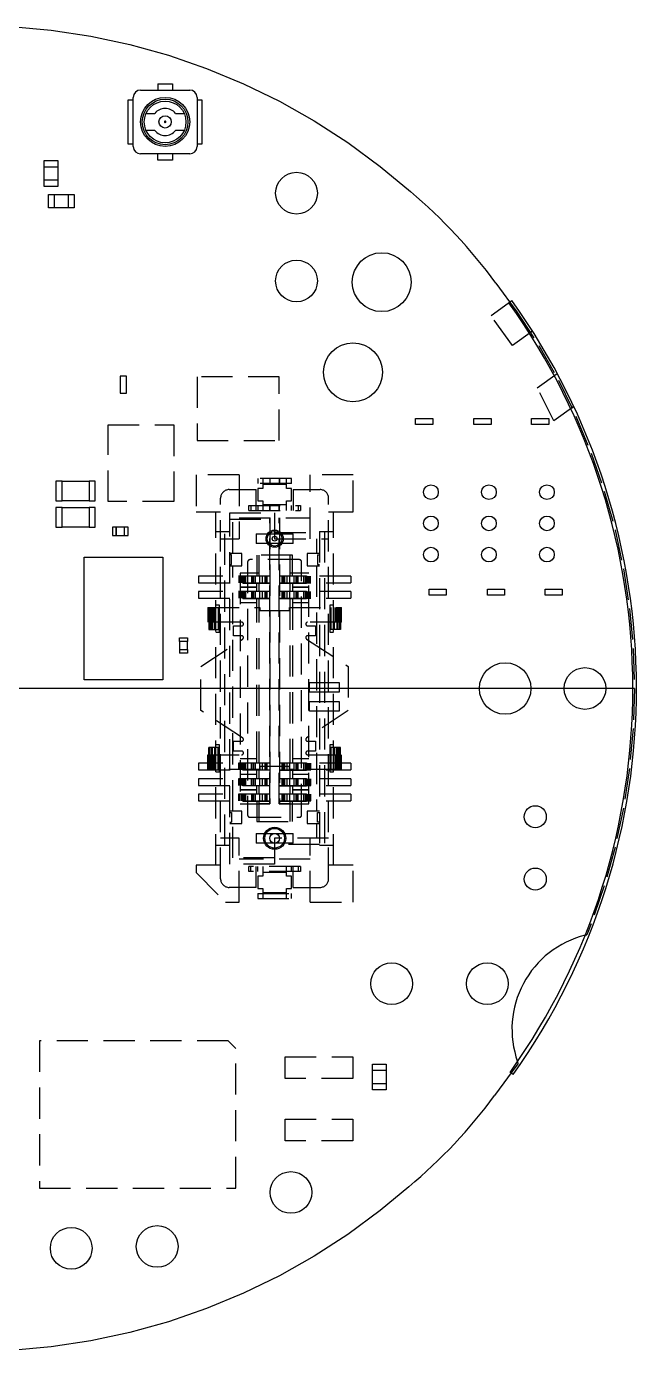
# Model space of a CAD drawing. Extents: x -127 to -72.9, y 73 to 127.
# Drawn here: x -97.7 to -72.9, y 73 to 127 of the extents above; entities that cross this region are included whole.
import ezdxf

# ---------------------------------------------------------------- set-up
doc = ezdxf.new("R2010")
doc.units = 0
doc.linetypes.add('HIDDEN', pattern=[1.905, 1.27, -0.635])
doc.layers.get('0').update_dxf_attribs({"linetype": 'CONTINUOUS'})

msp = doc.modelspace()

# ---------------------------------------------------------------- linework, layer by layer
at = {"color": 7, "linetype": 'CONTINUOUS'}
for p, q in [((-98.369, 126.963), (-96.744, 126.815)), ((-96.744, 126.815), (-95.131, 126.57)), ((-95.131, 126.57), (-93.536, 126.227)), ((-93.536, 126.227), (-91.964, 125.789)), ((-91.964, 125.789), (-90.421, 125.257)), ((-90.421, 125.257), (-88.914, 124.633)), ((-92.4, 124.625), (-91.8, 124.625)), ((-92.4, 124.625), (-92.4, 124.375)), ((-91.8, 124.625), (-91.8, 124.375)), ((-88.914, 124.633), (-87.447, 123.918)), ((-93.4, 122.075), (-93.4, 124.075)), ((-93.1, 124.375), (-91.1, 124.375)), ((-90.8, 124.075), (-90.8, 122.075)), ((-93.6, 122.175), (-93.6, 123.975)), ((-93.6, 123.975), (-93.4, 123.975)), ((-90.8, 123.975), (-90.6, 123.975)), ((-90.6, 123.975), (-90.6, 122.175)), ((-87.447, 123.918), (-86.025, 123.117)), ((-92.875, 123.425), (-92.524, 123.425)), ((-91.676, 123.425), (-91.326, 123.425)), ((-86.025, 123.117), (-84.655, 122.231)), ((-92.524, 122.725), (-92.875, 122.725)), ((-91.326, 122.725), (-91.676, 122.725)), ((-93.4, 122.175), (-93.6, 122.175)), ((-90.6, 122.175), (-90.8, 122.175)), ((-84.655, 122.231), (-83.341, 121.264)), ((-97.025, 121.5), (-96.475, 121.5)), ((-97.025, 120.45), (-97.025, 121.5)), ((-96.475, 121.5), (-96.475, 120.45)), ((-91.1, 121.775), (-93.1, 121.775)), ((-92.4, 121.525), (-92.4, 121.775)), ((-91.8, 121.525), (-92.4, 121.525)), ((-91.8, 121.775), (-91.8, 121.525)), ((-97.025, 121.25), (-96.475, 121.25)), ((-83.341, 121.264), (-82.11, 120.238)), ((-96.475, 120.7), (-97.025, 120.7)), ((-96.475, 120.45), (-97.025, 120.45)), ((-96.85, 120.125), (-95.8, 120.125)), ((-96.85, 119.575), (-96.85, 120.125)), ((-96.6, 119.575), (-96.6, 120.125)), ((-96.05, 120.125), (-96.05, 119.575)), ((-95.8, 120.125), (-95.8, 119.575)), ((-95.8, 119.575), (-96.85, 119.575)), ((-78.629, 116.513), (-77.769, 115.345)), ((-78.827, 115.19), (-77.98, 115.797)), ((-96.3, 108.45), (-96.55, 108.45)), ((-96.55, 108.45), (-96.55, 107.65)), ((-96.3, 107.65), (-96.3, 108.45)), ((-96.3, 108.45), (-95.2, 108.45)), ((-95.2, 108.45), (-95.2, 107.65)), ((-94.95, 108.45), (-95.2, 108.45)), ((-94.95, 107.65), (-94.95, 108.45)), ((-96.55, 107.65), (-96.3, 107.65)), ((-96.55, 107.375), (-96.55, 106.575)), ((-96.3, 107.375), (-96.55, 107.375)), ((-95.2, 107.65), (-96.3, 107.65)), ((-96.3, 107.375), (-95.2, 107.375)), ((-96.3, 106.575), (-96.3, 107.375)), ((-95.2, 107.65), (-94.95, 107.65)), ((-95.2, 107.375), (-95.2, 106.575)), ((-94.95, 107.375), (-95.2, 107.375)), ((-94.95, 106.575), (-94.95, 107.375)), ((-96.55, 106.575), (-96.3, 106.575)), ((-95.2, 106.575), (-96.3, 106.575)), ((-95.2, 106.575), (-94.95, 106.575)), ((-93.61, 106.565), (-94.24, 106.565)), ((-94.24, 106.565), (-94.24, 106.235)), ((-94.24, 106.235), (-93.61, 106.235)), ((-94.09, 106.565), (-94.09, 106.235)), ((-94.09, 106.235), (-94.09, 106.565)), ((-93.76, 106.235), (-93.76, 106.565)), ((-93.61, 106.235), (-93.61, 106.565)), ((-88.39, 106.3), (-86.89, 106.3)), ((-86.89, 105.9), (-88.39, 105.9)), ((-95.4, 105.35), (-92.2, 105.35)), ((-95.4, 100.35), (-95.4, 105.35)), ((-92.2, 105.35), (-92.2, 100.35)), ((-91.515, 101.92), (-91.515, 102.07)), ((-91.515, 102.07), (-91.185, 102.07)), ((-91.185, 102.07), (-91.185, 101.92)), ((-91.185, 101.92), (-91.515, 101.92)), ((-91.515, 101.92), (-91.515, 101.44)), ((-91.185, 101.92), (-91.515, 101.92)), ((-91.515, 101.59), (-91.185, 101.59)), ((-91.515, 101.59), (-91.185, 101.59)), ((-91.185, 101.44), (-91.515, 101.44)), ((-91.185, 101.59), (-91.185, 101.92)), ((-91.185, 101.59), (-91.185, 101.44)), ((-92.2, 100.35), (-95.4, 100.35)), ((-72.988, 100), (-127.012, 100)), ((-86.226, 99.85), (-86.226, 100.249)), ((-86.226, 100.249), (-85.011, 100.249)), ((-85.011, 99.85), (-86.226, 99.85)), ((-85.011, 100.249), (-85.011, 99.85)), ((-86.226, 99.474), (-85.011, 99.474)), ((-86.226, 99.075), (-86.226, 99.474)), ((-85.011, 99.474), (-85.011, 99.075)), ((-85.011, 99.075), (-86.226, 99.075)), ((-88.39, 94.1), (-86.89, 94.1)), ((-86.89, 93.7), (-88.39, 93.7)), ((-77.769, 84.655), (-78.679, 83.419)), ((-77.928, 84.276), (-78.05, 84.363)), ((-82.175, 79.708), (-83.341, 78.736)), ((-83.341, 78.736), (-84.655, 77.769)), ((-84.655, 77.769), (-86.025, 76.883)), ((-86.025, 76.883), (-87.447, 76.082)), ((-87.447, 76.082), (-88.914, 75.367)), ((-88.914, 75.367), (-90.421, 74.743)), ((-90.421, 74.743), (-91.964, 74.211)), ((-91.964, 74.211), (-93.536, 73.773)), ((-95.131, 73.43), (-96.744, 73.185)), ((-93.536, 73.773), (-95.131, 73.43)), ((-96.744, 73.185), (-98.369, 73.037))]:
    msp.add_line(p, q, dxfattribs=at)
at = {"color": 7, "linetype": 'HIDDEN'}
for p, q in [((-77.953, 113.972), (-78.827, 115.19)), ((-77.769, 115.345), (-76.883, 113.975)), ((-77.14, 114.555), (-77.953, 113.972)), ((-76.883, 113.975), (-76.082, 112.553)), ((-93.675, 112.724), (-93.926, 112.724)), ((-93.926, 112.724), (-93.926, 112.022)), ((-93.675, 112.022), (-93.675, 112.724)), ((-76.941, 112.246), (-76.129, 112.829)), ((-90.8, 112.7), (-90.8, 110.1)), ((-87.45, 112.7), (-90.8, 112.7)), ((-87.45, 110.1), (-87.45, 112.7)), ((-76.268, 110.905), (-76.941, 112.246)), ((-76.082, 112.553), (-75.367, 111.086)), ((-93.926, 112.022), (-93.675, 112.022)), ((-75.455, 111.488), (-76.268, 110.905)), ((-75.58, 111.4), (-75.456, 111.489)), ((-75.456, 111.489), (-75.455, 111.488)), ((-94.425, 110.738), (-91.75, 110.738)), ((-94.425, 107.613), (-94.425, 110.738)), ((-91.75, 110.738), (-91.75, 107.613)), ((-81.899, 111), (-81.197, 111)), ((-81.899, 110.749), (-81.899, 111)), ((-81.197, 110.749), (-81.899, 110.749)), ((-81.197, 111), (-81.197, 110.749)), ((-79.524, 111), (-78.822, 111)), ((-79.524, 110.749), (-79.524, 111)), ((-78.822, 110.749), (-79.524, 110.749)), ((-78.822, 111), (-78.822, 110.749)), ((-77.174, 111), (-76.472, 111)), ((-77.174, 110.749), (-77.174, 111)), ((-76.472, 110.749), (-77.174, 110.749)), ((-76.472, 111), (-76.472, 110.749)), ((-75.367, 111.086), (-74.743, 109.579)), ((-90.8, 110.1), (-87.45, 110.1)), ((-74.743, 109.579), (-74.211, 108.036)), ((-90.84, 108.7), (-90.84, 107.2)), ((-89.09, 108.7), (-90.84, 108.7)), ((-89.09, 108.7), (-89.09, 106.1)), ((-86.955, 108.55), (-88.325, 108.55)), ((-88.325, 108.55), (-88.325, 108.35)), ((-88.125, 108.55), (-88.125, 108.15)), ((-87.84, 108.55), (-87.84, 108.35)), ((-87.83, 108.55), (-87.83, 108.35)), ((-87.45, 108.55), (-87.45, 108.35)), ((-87.44, 108.55), (-87.44, 108.35)), ((-87.155, 108.15), (-87.155, 108.55)), ((-86.955, 108.35), (-86.955, 108.55)), ((-86.19, 106.1), (-86.19, 108.7)), ((-84.44, 108.7), (-86.19, 108.7)), ((-84.44, 107.2), (-84.44, 108.7)), ((-89.49, 108.1), (-88.39, 108.1)), ((-88.39, 107.25), (-88.39, 108.1)), ((-86.955, 108.35), (-88.325, 108.35)), ((-88.325, 108.15), (-88.325, 107.65)), ((-88.125, 108.15), (-88.325, 108.15)), ((-88.125, 108.325), (-87.155, 108.325)), ((-86.955, 108.15), (-87.155, 108.15)), ((-86.955, 107.65), (-86.955, 108.15)), ((-86.89, 108.1), (-86.89, 107.25)), ((-86.89, 108.1), (-85.79, 108.1)), ((-74.211, 108.036), (-73.773, 106.464)), ((-91.75, 107.613), (-94.425, 107.613)), ((-89.84, 92.25), (-89.84, 107.75)), ((-88.69, 107.45), (-86.59, 107.45)), ((-88.69, 107.25), (-88.69, 107.45)), ((-88.615, 107.45), (-88.615, 107.25)), ((-88.325, 107.65), (-88.125, 107.65)), ((-88.325, 107.45), (-88.325, 107.25)), ((-88.125, 107.65), (-88.125, 107.25)), ((-87.155, 107.475), (-88.125, 107.475)), ((-87.84, 107.25), (-87.84, 107.45)), ((-87.83, 107.45), (-87.83, 107.25)), ((-87.45, 107.25), (-87.45, 107.45)), ((-87.44, 107.25), (-87.44, 107.45)), ((-87.155, 107.65), (-86.955, 107.65)), ((-87.155, 107.25), (-87.155, 107.65)), ((-86.955, 107.25), (-86.955, 107.45)), ((-86.665, 107.25), (-86.665, 107.45)), ((-86.59, 107.45), (-86.59, 107.25)), ((-85.44, 92.25), (-85.44, 107.75)), ((-90.84, 107.2), (-89.84, 107.2)), ((-90.04, 92.8), (-90.04, 107.2)), ((-89.47, 92.85), (-89.47, 107.15)), ((-89.47, 107.15), (-87.64, 107.15)), ((-89.47, 106.9), (-87.64, 106.9)), ((-89.34, 105.5), (-89.34, 106.9)), ((-89.09, 106.95), (-86.19, 106.95)), ((-88.69, 107.25), (-86.59, 107.25)), ((-87.84, 95.31), (-87.84, 106.95)), ((-87.83, 106.95), (-87.83, 95.3)), ((-87.64, 107.15), (-87.64, 106.1)), ((-87.45, 95.3), (-87.45, 106.95)), ((-87.44, 106.95), (-87.44, 95.31)), ((-85.44, 107.2), (-84.44, 107.2)), ((-85.24, 92.8), (-85.24, 107.2)), ((-90.04, 106.4), (-89.47, 106.4)), ((-89.67, 93.6), (-89.67, 106.4)), ((-88.39, 106.3), (-88.39, 105.9)), ((-87.64, 106.35), (-85.81, 106.35)), ((-86.89, 105.9), (-86.89, 106.3)), ((-85.81, 106.4), (-85.81, 93.6)), ((-85.81, 106.4), (-85.24, 106.4)), ((-85.61, 106.4), (-85.61, 93.6)), ((-73.773, 106.464), (-73.43, 104.869)), ((-89.84, 106.1), (-89.09, 106.1)), ((-87.64, 106.1), (-85.44, 106.1)), ((-85.94, 106.1), (-85.94, 105.5)), ((-88.97, 105.5), (-89.47, 105.5)), ((-89.39, 105.445), (-89.47, 105.445)), ((-89.39, 105.045), (-89.39, 105.445)), ((-88.97, 105), (-88.97, 105.5)), ((-86.64, 105.248), (-88.64, 105.248)), ((-86.915, 105.424), (-88.365, 105.424)), ((-88.365, 105.424), (-88.365, 104.595)), ((-88.265, 104.595), (-88.265, 105.424)), ((-87.015, 105.424), (-87.015, 104.595)), ((-86.915, 104.595), (-86.915, 105.424)), ((-85.81, 105.5), (-86.31, 105.5)), ((-86.31, 105.5), (-86.31, 105)), ((-85.89, 105.445), (-85.89, 105.045)), ((-85.89, 105.445), (-85.81, 105.445)), ((-89.47, 105.045), (-89.39, 105.045)), ((-89.47, 105), (-88.97, 105)), ((-89.34, 95), (-89.34, 105)), ((-88.265, 104.7), (-89.04, 104.7)), ((-89.04, 104.7), (-89.04, 95.3)), ((-88.74, 105.148), (-88.74, 94.853)), ((-86.24, 104.7), (-87.015, 104.7)), ((-86.54, 94.853), (-86.54, 105.148)), ((-86.31, 105), (-85.81, 105)), ((-86.24, 95.3), (-86.24, 104.7)), ((-85.94, 105), (-85.94, 95)), ((-85.89, 105.045), (-85.81, 105.045)), ((-73.43, 104.869), (-73.185, 103.256)), ((-90.74, 104.58), (-90.74, 104.31)), ((-87.84, 104.58), (-90.74, 104.58)), ((-90.74, 104.31), (-87.84, 104.31)), ((-89.099, 104.58), (-89.099, 104.31)), ((-89.09, 104.58), (-89.09, 104.31)), ((-89.05, 104.31), (-89.05, 104.58)), ((-89.04, 104.133), (-88.365, 104.133)), ((-88.365, 104.123), (-89.04, 104.123)), ((-88.99, 104.58), (-88.99, 104.31)), ((-88.94, 104.595), (-87.84, 104.595)), ((-88.94, 104.295), (-88.94, 104.595)), ((-88.94, 104.295), (-87.84, 104.295)), ((-88.932, 104.58), (-88.932, 104.31)), ((-88.899, 104.58), (-88.899, 104.31)), ((-88.84, 104.58), (-88.84, 104.31)), ((-88.835, 104.31), (-88.835, 104.58)), ((-88.823, 104.58), (-88.823, 104.31)), ((-88.587, 104.58), (-88.587, 104.31)), ((-88.532, 104.58), (-88.532, 104.31)), ((-88.52, 104.31), (-88.52, 104.58)), ((-88.498, 104.58), (-88.498, 104.31)), ((-88.435, 104.58), (-88.435, 104.31)), ((-88.42, 104.31), (-88.42, 104.58)), ((-88.365, 103.96), (-88.365, 104.295)), ((-88.265, 103.96), (-88.265, 104.295)), ((-88.253, 104.595), (-88.253, 104.295)), ((-88.14, 104.31), (-88.14, 104.58)), ((-88.04, 104.58), (-88.04, 104.31)), ((-88.005, 104.58), (-88.005, 104.31)), ((-87.975, 104.31), (-87.975, 104.58)), ((-87.94, 104.31), (-87.94, 104.58)), ((-87.44, 104.595), (-86.34, 104.595)), ((-84.54, 104.58), (-87.44, 104.58)), ((-87.44, 104.31), (-84.54, 104.31)), ((-87.44, 104.295), (-86.34, 104.295)), ((-87.34, 104.58), (-87.34, 104.31)), ((-87.305, 104.58), (-87.305, 104.31)), ((-87.275, 104.31), (-87.275, 104.58)), ((-87.24, 104.58), (-87.24, 104.31)), ((-87.14, 104.58), (-87.14, 104.31)), ((-87.027, 104.295), (-87.027, 104.595)), ((-87.015, 104.295), (-87.015, 103.96)), ((-86.915, 104.295), (-86.915, 103.96)), ((-86.915, 104.133), (-86.24, 104.133)), ((-86.24, 104.123), (-86.915, 104.123)), ((-86.86, 104.58), (-86.86, 104.31)), ((-86.845, 104.31), (-86.845, 104.58)), ((-86.781, 104.58), (-86.781, 104.31)), ((-86.76, 104.58), (-86.76, 104.31)), ((-86.748, 104.58), (-86.748, 104.31)), ((-86.693, 104.58), (-86.693, 104.31)), ((-86.457, 104.31), (-86.457, 104.58)), ((-86.445, 104.58), (-86.445, 104.31)), ((-86.44, 104.31), (-86.44, 104.58)), ((-86.381, 104.58), (-86.381, 104.31)), ((-86.348, 104.58), (-86.348, 104.31)), ((-86.34, 104.595), (-86.34, 104.295)), ((-86.29, 104.58), (-86.29, 104.31)), ((-86.23, 104.58), (-86.23, 104.31)), ((-86.19, 104.58), (-86.19, 104.31)), ((-86.181, 104.31), (-86.181, 104.58)), ((-84.54, 104.58), (-84.54, 104.31)), ((-87.84, 103.945), (-90.74, 103.945)), ((-90.74, 103.945), (-90.74, 103.675)), ((-90.74, 103.675), (-87.84, 103.675)), ((-89.099, 103.945), (-89.099, 103.675)), ((-89.09, 103.945), (-89.09, 103.675)), ((-89.05, 103.675), (-89.05, 103.945)), ((-88.99, 103.945), (-88.99, 103.675)), ((-88.94, 103.96), (-87.84, 103.96)), ((-88.94, 103.66), (-88.94, 103.96)), ((-88.94, 103.66), (-87.84, 103.66)), ((-88.932, 103.945), (-88.932, 103.675)), ((-88.899, 103.945), (-88.899, 103.675)), ((-88.84, 103.945), (-88.84, 103.675)), ((-88.835, 103.675), (-88.835, 103.945)), ((-88.823, 103.945), (-88.823, 103.675)), ((-88.587, 103.945), (-88.587, 103.675)), ((-88.532, 103.945), (-88.532, 103.675)), ((-88.52, 103.675), (-88.52, 103.945)), ((-88.498, 103.945), (-88.498, 103.675)), ((-88.435, 103.945), (-88.435, 103.675)), ((-88.42, 103.675), (-88.42, 103.945)), ((-88.365, 96.975), (-88.365, 103.66)), ((-88.265, 96.975), (-88.265, 103.66)), ((-88.253, 103.96), (-88.253, 103.66)), ((-88.14, 103.675), (-88.14, 103.945)), ((-88.04, 103.945), (-88.04, 103.675)), ((-88.005, 103.675), (-88.005, 103.945)), ((-87.975, 103.675), (-87.975, 103.945)), ((-87.94, 103.675), (-87.94, 103.945)), ((-87.44, 103.96), (-86.34, 103.96)), ((-84.54, 103.945), (-87.44, 103.945)), ((-87.44, 103.675), (-84.54, 103.675)), ((-87.44, 103.66), (-86.34, 103.66)), ((-87.34, 103.945), (-87.34, 103.675)), ((-87.305, 103.945), (-87.305, 103.675)), ((-87.275, 103.675), (-87.275, 103.945)), ((-87.24, 103.945), (-87.24, 103.675)), ((-87.14, 103.945), (-87.14, 103.675)), ((-87.027, 103.66), (-87.027, 103.96)), ((-87.015, 103.66), (-87.015, 96.975)), ((-86.915, 103.66), (-86.915, 96.975)), ((-86.86, 103.945), (-86.86, 103.675)), ((-86.845, 103.675), (-86.845, 103.945)), ((-86.781, 103.945), (-86.781, 103.675)), ((-86.76, 103.945), (-86.76, 103.675)), ((-86.748, 103.945), (-86.748, 103.675)), ((-86.693, 103.945), (-86.693, 103.675)), ((-86.457, 103.675), (-86.457, 103.945)), ((-86.445, 103.945), (-86.445, 103.675)), ((-86.44, 103.675), (-86.44, 103.945)), ((-86.381, 103.945), (-86.381, 103.675)), ((-86.348, 103.945), (-86.348, 103.675)), ((-86.34, 103.96), (-86.34, 103.66)), ((-86.29, 103.945), (-86.29, 103.675)), ((-86.23, 103.945), (-86.23, 103.675)), ((-86.19, 103.945), (-86.19, 103.675)), ((-86.181, 103.675), (-86.181, 103.945)), ((-84.54, 103.945), (-84.54, 103.675)), ((-81.349, 103.799), (-81.349, 104.05)), ((-81.349, 104.05), (-80.647, 104.05)), ((-80.647, 103.799), (-81.349, 103.799)), ((-80.647, 104.05), (-80.647, 103.799)), ((-78.974, 103.799), (-78.974, 104.05)), ((-78.974, 104.05), (-78.272, 104.05)), ((-78.272, 103.799), (-78.974, 103.799)), ((-78.272, 104.05), (-78.272, 103.799)), ((-76.624, 103.799), (-76.624, 104.05)), ((-76.624, 104.05), (-75.922, 104.05)), ((-75.922, 103.799), (-76.624, 103.799)), ((-75.922, 104.05), (-75.922, 103.799)), ((-90.36, 103.3), (-90.36, 102.7)), ((-90.36, 103.3), (-88.24, 103.3)), ((-90.36, 103.3), (-90.36, 102.7)), ((-90.322, 103.3), (-90.322, 102.4)), ((-90.268, 103.3), (-90.268, 102.4)), ((-90.26, 103.3), (-90.26, 102.7)), ((-90.201, 102.4), (-90.201, 103.3)), ((-90.188, 103.3), (-90.188, 102.4)), ((-90.17, 102.4), (-90.17, 103.3)), ((-90.168, 103.3), (-90.168, 102.4)), ((-90.153, 102.7), (-90.153, 103.3)), ((-90.153, 103.3), (-90.153, 102.7)), ((-90.113, 102.7), (-90.113, 103.3)), ((-90.07, 103.3), (-90.07, 102.4)), ((-89.89, 103.4), (-90.04, 103.4)), ((-89.941, 103.3), (-89.941, 102.4)), ((-89.928, 103.3), (-89.928, 102.4)), ((-89.91, 102.4), (-89.91, 103.3)), ((-89.89, 102.3), (-89.89, 103.4)), ((-89.04, 103.498), (-88.365, 103.498)), ((-88.365, 103.488), (-89.04, 103.488)), ((-88.24, 103.3), (-88.24, 103.18)), ((-88.24, 103.18), (-87.04, 103.18)), ((-87.04, 103.3), (-84.92, 103.3)), ((-87.04, 103.18), (-87.04, 103.3)), ((-86.915, 103.498), (-86.24, 103.498)), ((-86.24, 103.488), (-86.915, 103.488)), ((-85.24, 103.4), (-85.39, 103.4)), ((-85.39, 103.4), (-85.39, 102.3)), ((-85.37, 103.3), (-85.37, 102.4)), ((-85.352, 103.3), (-85.352, 102.4)), ((-85.339, 102.4), (-85.339, 103.3)), ((-85.21, 102.4), (-85.21, 103.3)), ((-85.167, 103.3), (-85.167, 102.7)), ((-85.127, 103.3), (-85.127, 102.7)), ((-85.127, 102.7), (-85.127, 103.3)), ((-85.112, 103.3), (-85.112, 102.4)), ((-85.11, 103.3), (-85.11, 102.4)), ((-85.092, 102.4), (-85.092, 103.3)), ((-85.079, 103.3), (-85.079, 102.4)), ((-85.02, 102.7), (-85.02, 103.3)), ((-85.012, 103.3), (-85.012, 102.4)), ((-84.958, 103.3), (-84.958, 102.4)), ((-84.92, 102.7), (-84.92, 103.3)), ((-84.92, 102.7), (-84.92, 103.3)), ((-73.185, 103.256), (-73.037, 101.631)), ((-88.985, 102.7), (-90.36, 102.7)), ((-90.278, 102.7), (-90.278, 102.4)), ((-90.078, 102.4), (-90.078, 102.7)), ((-89.31, 102.15), (-89.31, 102.55)), ((-89.31, 102.55), (-88.985, 102.55)), ((-84.92, 102.7), (-86.295, 102.7)), ((-86.295, 102.55), (-85.97, 102.55)), ((-85.97, 102.55), (-85.97, 102.15)), ((-85.202, 102.4), (-85.202, 102.7)), ((-85.002, 102.7), (-85.002, 102.4)), ((-90.64, 100.9), (-88.944, 102.012)), ((-90.322, 102.4), (-89.91, 102.4)), ((-90.04, 102.3), (-89.89, 102.3)), ((-88.985, 102.15), (-89.31, 102.15)), ((-86.336, 102.012), (-84.64, 100.9)), ((-85.97, 102.15), (-86.295, 102.15)), ((-85.39, 102.3), (-85.24, 102.3)), ((-84.958, 102.4), (-85.37, 102.4)), ((-73.037, 101.631), (-72.988, 100)), ((-90.64, 99.1), (-90.64, 100.9)), ((-84.64, 100.9), (-84.64, 99.1)), ((-72.988, 100), (-73.037, 98.369)), ((-88.944, 97.988), (-90.64, 99.1)), ((-84.64, 99.1), (-86.336, 97.988)), ((-73.037, 98.369), (-73.185, 96.744)), ((-89.89, 97.7), (-90.04, 97.7)), ((-89.89, 96.6), (-89.89, 97.7)), ((-89.31, 97.45), (-89.31, 97.85)), ((-89.31, 97.85), (-88.985, 97.85)), ((-86.295, 97.85), (-85.97, 97.85)), ((-85.97, 97.85), (-85.97, 97.45)), ((-85.24, 97.7), (-85.39, 97.7)), ((-85.39, 97.7), (-85.39, 96.6)), ((-90.36, 96.7), (-90.36, 97.3)), ((-90.36, 97.3), (-88.985, 97.3)), ((-90.36, 97.3), (-90.36, 96.7)), ((-90.322, 96.7), (-90.322, 97.6)), ((-89.91, 97.6), (-90.322, 97.6)), ((-90.278, 97.6), (-90.278, 97.3)), ((-90.268, 96.7), (-90.268, 97.6)), ((-90.26, 97.3), (-90.26, 96.7)), ((-90.201, 96.7), (-90.201, 97.6)), ((-90.188, 97.6), (-90.188, 96.7)), ((-90.17, 96.7), (-90.17, 97.6)), ((-90.168, 96.7), (-90.168, 97.6)), ((-90.153, 96.7), (-90.153, 97.3)), ((-90.153, 97.3), (-90.153, 96.7)), ((-90.113, 96.7), (-90.113, 97.3)), ((-90.078, 97.3), (-90.078, 97.6)), ((-90.07, 96.7), (-90.07, 97.6)), ((-89.941, 96.7), (-89.941, 97.6)), ((-89.928, 96.7), (-89.928, 97.6)), ((-89.91, 96.7), (-89.91, 97.6)), ((-88.985, 97.45), (-89.31, 97.45)), ((-89.04, 97.148), (-88.365, 97.148)), ((-88.365, 97.138), (-89.04, 97.138)), ((-86.915, 97.148), (-86.24, 97.148)), ((-86.24, 97.138), (-86.915, 97.138)), ((-85.97, 97.45), (-86.295, 97.45)), ((-86.295, 97.3), (-84.92, 97.3)), ((-84.958, 97.6), (-85.37, 97.6)), ((-85.37, 97.6), (-85.37, 96.7)), ((-85.352, 96.7), (-85.352, 97.6)), ((-85.339, 96.7), (-85.339, 97.6)), ((-85.21, 96.7), (-85.21, 97.6)), ((-85.202, 97.6), (-85.202, 97.3)), ((-85.167, 97.3), (-85.167, 96.7)), ((-85.127, 97.3), (-85.127, 96.7)), ((-85.127, 96.7), (-85.127, 97.3)), ((-85.112, 96.7), (-85.112, 97.6)), ((-85.11, 97.6), (-85.11, 96.7)), ((-85.092, 96.7), (-85.092, 97.6)), ((-85.079, 97.6), (-85.079, 96.7)), ((-85.02, 96.7), (-85.02, 97.3)), ((-85.012, 96.7), (-85.012, 97.6)), ((-85.002, 97.3), (-85.002, 97.6)), ((-84.958, 96.7), (-84.958, 97.6)), ((-84.92, 96.7), (-84.92, 97.3)), ((-84.92, 96.7), (-84.92, 97.3)), ((-87.84, 96.96), (-90.74, 96.96)), ((-90.74, 96.96), (-90.74, 96.69)), ((-90.74, 96.69), (-87.84, 96.69)), ((-88.24, 96.7), (-90.36, 96.7)), ((-90.04, 96.6), (-89.89, 96.6)), ((-89.11, 96.96), (-89.11, 96.69)), ((-89.09, 96.96), (-89.09, 96.69)), ((-89.043, 96.69), (-89.043, 96.96)), ((-88.991, 96.96), (-88.991, 96.69)), ((-88.94, 96.975), (-87.84, 96.975)), ((-88.94, 96.675), (-88.94, 96.975)), ((-87.84, 96.675), (-88.94, 96.675)), ((-88.932, 96.96), (-88.932, 96.69)), ((-88.899, 96.96), (-88.899, 96.69)), ((-88.84, 96.96), (-88.84, 96.69)), ((-88.835, 96.69), (-88.835, 96.96)), ((-88.823, 96.96), (-88.823, 96.69)), ((-88.587, 96.69), (-88.587, 96.96)), ((-88.532, 96.96), (-88.532, 96.69)), ((-88.52, 96.69), (-88.52, 96.96)), ((-88.498, 96.96), (-88.498, 96.69)), ((-88.435, 96.96), (-88.435, 96.69)), ((-88.42, 96.69), (-88.42, 96.96)), ((-88.365, 96.34), (-88.365, 96.675)), ((-88.265, 96.34), (-88.265, 96.675)), ((-88.253, 96.975), (-88.253, 96.675)), ((-88.24, 96.82), (-88.24, 96.7)), ((-87.04, 96.82), (-88.24, 96.82)), ((-88.14, 96.69), (-88.14, 96.96)), ((-88.04, 96.96), (-88.04, 96.69)), ((-88.005, 96.96), (-88.005, 96.69)), ((-87.975, 96.69), (-87.975, 96.96)), ((-87.94, 96.69), (-87.94, 96.96)), ((-87.44, 96.975), (-86.34, 96.975)), ((-84.54, 96.96), (-87.44, 96.96)), ((-87.44, 96.69), (-84.54, 96.69)), ((-87.44, 96.675), (-86.34, 96.675)), ((-87.34, 96.96), (-87.34, 96.69)), ((-87.305, 96.96), (-87.305, 96.69)), ((-87.275, 96.96), (-87.275, 96.69)), ((-87.24, 96.96), (-87.24, 96.69)), ((-87.14, 96.96), (-87.14, 96.69)), ((-87.04, 96.7), (-87.04, 96.82)), ((-84.92, 96.7), (-87.04, 96.7)), ((-87.027, 96.675), (-87.027, 96.975)), ((-87.015, 96.675), (-87.015, 96.34)), ((-86.915, 96.675), (-86.915, 96.34)), ((-86.86, 96.96), (-86.86, 96.69)), ((-86.845, 96.69), (-86.845, 96.96)), ((-86.781, 96.96), (-86.781, 96.69)), ((-86.76, 96.96), (-86.76, 96.69)), ((-86.748, 96.96), (-86.748, 96.69)), ((-86.693, 96.96), (-86.693, 96.69)), ((-86.457, 96.69), (-86.457, 96.96)), ((-86.445, 96.96), (-86.445, 96.69)), ((-86.44, 96.69), (-86.44, 96.96)), ((-86.381, 96.96), (-86.381, 96.69)), ((-86.348, 96.96), (-86.348, 96.69)), ((-86.34, 96.975), (-86.34, 96.675)), ((-86.29, 96.96), (-86.29, 96.69)), ((-86.238, 96.96), (-86.238, 96.69)), ((-86.19, 96.96), (-86.19, 96.69)), ((-86.171, 96.69), (-86.171, 96.96)), ((-85.39, 96.6), (-85.24, 96.6)), ((-84.54, 96.96), (-84.54, 96.69)), ((-73.185, 96.744), (-73.43, 95.131)), ((-90.74, 96.325), (-90.74, 96.055)), ((-87.84, 96.325), (-90.74, 96.325)), ((-90.74, 96.055), (-87.84, 96.055)), ((-89.11, 96.325), (-89.11, 96.055)), ((-89.09, 96.325), (-89.09, 96.055)), ((-89.043, 96.055), (-89.043, 96.325)), ((-89.04, 96.513), (-88.365, 96.513)), ((-88.365, 96.503), (-89.04, 96.503)), ((-88.991, 96.325), (-88.991, 96.055)), ((-88.94, 96.34), (-87.84, 96.34)), ((-88.94, 96.04), (-88.94, 96.34)), ((-87.84, 96.04), (-88.94, 96.04)), ((-88.932, 96.325), (-88.932, 96.055)), ((-88.899, 96.325), (-88.899, 96.055)), ((-88.84, 96.325), (-88.84, 96.055)), ((-88.835, 96.055), (-88.835, 96.325)), ((-88.823, 96.325), (-88.823, 96.055)), ((-88.587, 96.055), (-88.587, 96.325)), ((-88.532, 96.325), (-88.532, 96.055)), ((-88.52, 96.055), (-88.52, 96.325)), ((-88.498, 96.325), (-88.498, 96.055)), ((-88.435, 96.325), (-88.435, 96.055)), ((-88.42, 96.055), (-88.42, 96.325)), ((-88.365, 95.705), (-88.365, 96.04)), ((-88.265, 95.705), (-88.265, 96.04)), ((-88.253, 96.34), (-88.253, 96.04)), ((-88.14, 96.055), (-88.14, 96.325)), ((-88.04, 96.325), (-88.04, 96.055)), ((-88.005, 96.055), (-88.005, 96.325)), ((-87.975, 96.055), (-87.975, 96.325)), ((-87.94, 96.055), (-87.94, 96.325)), ((-87.44, 96.34), (-86.34, 96.34)), ((-84.54, 96.325), (-87.44, 96.325)), ((-87.44, 96.055), (-84.54, 96.055)), ((-87.44, 96.04), (-86.34, 96.04)), ((-87.34, 96.325), (-87.34, 96.055)), ((-87.305, 96.325), (-87.305, 96.055)), ((-87.275, 96.325), (-87.275, 96.055)), ((-87.24, 96.325), (-87.24, 96.055)), ((-87.14, 96.325), (-87.14, 96.055)), ((-87.027, 96.04), (-87.027, 96.34)), ((-87.015, 96.04), (-87.015, 95.705)), ((-86.915, 96.513), (-86.24, 96.513)), ((-86.24, 96.503), (-86.915, 96.503)), ((-86.915, 96.04), (-86.915, 95.705)), ((-86.86, 96.325), (-86.86, 96.055)), ((-86.845, 96.055), (-86.845, 96.325)), ((-86.781, 96.325), (-86.781, 96.055)), ((-86.76, 96.325), (-86.76, 96.055)), ((-86.748, 96.325), (-86.748, 96.055)), ((-86.693, 96.325), (-86.693, 96.055)), ((-86.457, 96.055), (-86.457, 96.325)), ((-86.445, 96.325), (-86.445, 96.055)), ((-86.44, 96.055), (-86.44, 96.325)), ((-86.381, 96.325), (-86.381, 96.055)), ((-86.348, 96.325), (-86.348, 96.055)), ((-86.34, 96.34), (-86.34, 96.04)), ((-86.29, 96.325), (-86.29, 96.055)), ((-86.238, 96.325), (-86.238, 96.055)), ((-86.19, 96.325), (-86.19, 96.055)), ((-86.171, 96.055), (-86.171, 96.325)), ((-84.54, 96.325), (-84.54, 96.055)), ((-87.84, 95.69), (-90.74, 95.69)), ((-90.74, 95.69), (-90.74, 95.42)), ((-89.11, 95.69), (-89.11, 95.42)), ((-89.09, 95.69), (-89.09, 95.42)), ((-89.043, 95.42), (-89.043, 95.69)), ((-89.04, 95.878), (-88.365, 95.878)), ((-88.365, 95.868), (-89.04, 95.868)), ((-88.991, 95.69), (-88.991, 95.42)), ((-88.94, 95.705), (-87.84, 95.705)), ((-88.94, 95.405), (-88.94, 95.705)), ((-88.932, 95.69), (-88.932, 95.42)), ((-88.899, 95.69), (-88.899, 95.42)), ((-88.84, 95.69), (-88.84, 95.42)), ((-88.835, 95.42), (-88.835, 95.69)), ((-88.823, 95.69), (-88.823, 95.42)), ((-88.587, 95.69), (-88.587, 95.42)), ((-88.532, 95.69), (-88.532, 95.42)), ((-88.52, 95.42), (-88.52, 95.69)), ((-88.498, 95.69), (-88.498, 95.42)), ((-88.435, 95.69), (-88.435, 95.42)), ((-88.42, 95.42), (-88.42, 95.69)), ((-88.253, 95.705), (-88.253, 95.405)), ((-88.14, 95.42), (-88.14, 95.69)), ((-88.04, 95.69), (-88.04, 95.42)), ((-88.005, 95.69), (-88.005, 95.42)), ((-87.975, 95.42), (-87.975, 95.69)), ((-87.94, 95.42), (-87.94, 95.69)), ((-87.44, 95.705), (-86.34, 95.705)), ((-84.54, 95.69), (-87.44, 95.69)), ((-87.34, 95.69), (-87.34, 95.42)), ((-87.305, 95.69), (-87.305, 95.42)), ((-87.275, 95.42), (-87.275, 95.69)), ((-87.24, 95.69), (-87.24, 95.42)), ((-87.14, 95.69), (-87.14, 95.42)), ((-87.027, 95.405), (-87.027, 95.705)), ((-86.915, 95.878), (-86.24, 95.878)), ((-86.24, 95.868), (-86.915, 95.868)), ((-86.86, 95.69), (-86.86, 95.42)), ((-86.845, 95.42), (-86.845, 95.69)), ((-86.781, 95.69), (-86.781, 95.42)), ((-86.76, 95.69), (-86.76, 95.42)), ((-86.748, 95.69), (-86.748, 95.42)), ((-86.693, 95.69), (-86.693, 95.42)), ((-86.457, 95.42), (-86.457, 95.69)), ((-86.445, 95.69), (-86.445, 95.42)), ((-86.44, 95.42), (-86.44, 95.69)), ((-86.381, 95.69), (-86.381, 95.42)), ((-86.348, 95.69), (-86.348, 95.42)), ((-86.34, 95.705), (-86.34, 95.405)), ((-86.29, 95.69), (-86.29, 95.42)), ((-86.238, 95.69), (-86.238, 95.42)), ((-86.19, 95.69), (-86.19, 95.42)), ((-86.171, 95.42), (-86.171, 95.69)), ((-84.54, 95.69), (-84.54, 95.42)), ((-90.74, 95.42), (-87.84, 95.42)), ((-88.97, 95), (-89.47, 95)), ((-89.47, 94.955), (-89.39, 94.955)), ((-89.39, 94.955), (-89.39, 94.555)), ((-89.04, 95.3), (-87.83, 95.3)), ((-88.97, 94.5), (-88.97, 95)), ((-88.94, 95.405), (-87.84, 95.405)), ((-88.365, 95.405), (-88.365, 94.58)), ((-88.265, 94.58), (-88.265, 95.405)), ((-88.265, 95.31), (-87.84, 95.31)), ((-87.45, 95.3), (-86.24, 95.3)), ((-87.44, 95.42), (-84.54, 95.42)), ((-87.44, 95.405), (-86.34, 95.405)), ((-87.44, 95.31), (-87.015, 95.31)), ((-87.015, 95.405), (-87.015, 94.58)), ((-86.915, 94.58), (-86.915, 95.405)), ((-86.31, 95), (-86.31, 94.5)), ((-85.81, 95), (-86.31, 95)), ((-85.89, 94.955), (-85.81, 94.955)), ((-85.89, 94.555), (-85.89, 94.955)), ((-73.43, 95.131), (-73.773, 93.536)), ((-89.47, 94.555), (-89.39, 94.555)), ((-89.47, 94.5), (-88.97, 94.5)), ((-89.34, 93.1), (-89.34, 94.5)), ((-88.64, 94.753), (-86.64, 94.753)), ((-88.365, 94.58), (-86.915, 94.58)), ((-86.31, 94.5), (-85.81, 94.5)), ((-85.94, 94.5), (-85.94, 93.9)), ((-85.81, 94.555), (-85.89, 94.555)), ((-89.09, 93.9), (-89.84, 93.9)), ((-89.09, 91.3), (-89.09, 93.9)), ((-88.39, 94.1), (-88.39, 93.7)), ((-85.44, 93.9), (-87.64, 93.9)), ((-87.64, 93.9), (-87.64, 92.85)), ((-86.89, 93.7), (-86.89, 94.1)), ((-86.19, 91.3), (-86.19, 93.9)), ((-89.47, 93.6), (-90.04, 93.6)), ((-85.81, 93.65), (-87.64, 93.65)), ((-85.24, 93.6), (-85.81, 93.6)), ((-73.773, 93.536), (-74.211, 91.964)), ((-90.84, 92.8), (-90.84, 92.5)), ((-89.84, 92.8), (-90.84, 92.8)), ((-87.64, 93.1), (-89.47, 93.1)), ((-87.64, 92.85), (-89.47, 92.85)), ((-86.19, 93.05), (-89.09, 93.05)), ((-84.44, 92.8), (-85.44, 92.8)), ((-84.44, 91.3), (-84.44, 92.8)), ((-90.84, 92.5), (-89.64, 91.3)), ((-88.69, 92.55), (-88.69, 92.75)), ((-86.59, 92.75), (-88.69, 92.75)), ((-86.59, 92.55), (-88.69, 92.55)), ((-88.615, 92.55), (-88.615, 92.75)), ((-88.39, 91.9), (-88.39, 92.75)), ((-88.325, 92.55), (-88.325, 92.75)), ((-88.325, 92.35), (-88.325, 91.85)), ((-88.125, 92.35), (-88.325, 92.35)), ((-88.125, 92.75), (-88.125, 92.35)), ((-88.125, 92.525), (-87.155, 92.525)), ((-87.155, 92.35), (-87.155, 92.75)), ((-86.955, 92.35), (-87.155, 92.35)), ((-86.955, 92.55), (-86.955, 92.75)), ((-86.955, 91.85), (-86.955, 92.35)), ((-86.89, 91.9), (-86.89, 92.75)), ((-86.665, 92.55), (-86.665, 92.75)), ((-86.59, 92.75), (-86.59, 92.55)), ((-88.39, 91.9), (-89.49, 91.9)), ((-88.325, 91.85), (-88.125, 91.85)), ((-88.125, 91.85), (-88.125, 91.45)), ((-87.155, 91.675), (-88.125, 91.675)), ((-87.155, 91.85), (-86.955, 91.85)), ((-87.155, 91.45), (-87.155, 91.85)), ((-86.89, 91.9), (-85.79, 91.9)), ((-74.211, 91.964), (-74.743, 90.421)), ((-89.64, 91.3), (-89.09, 91.3)), ((-88.325, 91.65), (-86.955, 91.65)), ((-88.325, 91.65), (-88.325, 91.45)), ((-88.325, 91.45), (-86.955, 91.45)), ((-86.955, 91.45), (-86.955, 91.65)), ((-86.19, 91.3), (-84.44, 91.3)), ((-74.743, 90.421), (-74.93, 89.969)), ((-74.992, 89.954), (-74.93, 89.969)), ((-89.529, 85.653), (-97.219, 85.653)), ((-97.219, 85.653), (-97.219, 79.653)), ((-89.219, 85.343), (-89.529, 85.653)), ((-89.219, 79.653), (-89.219, 85.343)), ((-87.217, 85.005), (-84.457, 85.005)), ((-87.217, 84.113), (-87.217, 85.005)), ((-84.457, 85.005), (-84.458, 84.113)), ((-83.65, 84.7), (-83.1, 84.7)), ((-83.65, 83.65), (-83.65, 84.7)), ((-83.1, 84.7), (-83.1, 83.65)), ((-77.72, 84.732), (-77.769, 84.655)), ((-77.72, 84.732), (-77.745, 84.801)), ((-83.65, 84.45), (-83.1, 84.45)), ((-84.458, 84.113), (-87.217, 84.113)), ((-83.1, 83.9), (-83.65, 83.9)), ((-83.1, 83.65), (-83.65, 83.65)), ((-87.217, 81.573), (-87.217, 82.465)), ((-87.217, 82.465), (-84.457, 82.465)), ((-84.457, 82.465), (-84.458, 81.573)), ((-84.458, 81.573), (-87.217, 81.573)), ((-97.219, 79.653), (-89.219, 79.653))]:
    msp.add_line(p, q, dxfattribs=at)
at = {"color": 7, "linetype": 'CONTINUOUS'}
for centre, radius in [((-92.1, 123.075), 1), ((-92.1, 123.075), 0.93), ((-92.1, 123.075), 0.85), ((-92.1, 123.075), 0.25), ((-86.75, 120.175), 0.85), ((-83.275, 116.55), 1.2), ((-86.75, 116.6), 0.85), ((-84.45, 112.877), 1.2), ((-81.275, 107.995), 0.3), ((-78.913, 107.995), 0.3), ((-76.55, 107.995), 0.3), ((-81.275, 106.725), 0.3), ((-78.913, 106.725), 0.3), ((-76.55, 106.725), 0.3), ((-87.64, 106.1), 0.35), ((-87.64, 106.1), 0.3), ((-87.64, 106.1), 0.1), ((-81.275, 105.455), 0.3), ((-78.913, 105.455), 0.3), ((-76.55, 105.455), 0.3), ((-78.25, 100), 1.05), ((-75, 100), 0.85), ((-77.025, 94.775), 0.45), ((-87.64, 93.9), 0.45), ((-87.64, 93.9), 0.4), ((-87.64, 93.9), 0.2), ((-77.025, 92.235), 0.45), ((-82.875, 87.975), 0.85), ((-78.975, 87.975), 0.85), ((-86.975, 79.475), 0.85), ((-95.925, 77.2), 0.85), ((-92.425, 77.275), 0.85)]:
    msp.add_circle(centre, radius, dxfattribs=at)
for centre, radius, start, end in [((-93.1, 124.075), 0.3, 90, 180), ((-91.1, 124.075), 0.3, 360, 90), ((-92.1, 123.075), 0.55, 39.5212, 140.4788), ((-92.1, 123.075), 0.03, 359.7699, 180.2301), ((-92.1, 123.075), 0.03, 179.7699, 0.2301), ((-92.1, 123.075), 0.55, 219.5212, 320.4788), ((-93.1, 122.075), 0.3, 180, 270), ((-91.1, 122.075), 0.3, 270, 360), ((-96.184, 103.596), 21.795, 36.3462, 49.7811), ((-100, 100), 26.95, 324.5347, 35.6559), ((-100, 100), 27.1, 324.5347, 35.6559), ((-74.023, 86.125), 3.95, 104.1993, 199.5841), ((-95.759, 96.008), 21.218, 309.8077, 323.6096)]:
    msp.add_arc(centre, radius, start, end, dxfattribs=at)
at = {"color": 7, "linetype": 'HIDDEN'}
for centre, radius, start, end in [((-89.49, 107.75), 0.35, 90, 180), ((-85.79, 107.75), 0.35, 0, 90), ((-88.64, 105.148), 0.1, 90, 180), ((-86.64, 105.148), 0.1, 0, 90), ((-88.985, 102.625), 0.075, 270, 90), ((-86.295, 102.625), 0.075, 90, 270), ((-88.985, 102.075), 0.075, 303.256, 90), ((-86.295, 102.075), 0.075, 90, 236.744), ((-88.985, 97.925), 0.075, 270, 56.744), ((-86.295, 97.925), 0.075, 123.256, 270), ((-88.985, 97.375), 0.075, 270, 90), ((-86.295, 97.375), 0.075, 90, 270), ((-88.64, 94.853), 0.1, 180, 270), ((-86.64, 94.853), 0.1, 270, 0), ((-89.49, 92.25), 0.35, 180, 270), ((-85.79, 92.25), 0.35, 270, 360)]:
    msp.add_arc(centre, radius, start, end, dxfattribs=at)

doc.saveas('drawing.dxf')
